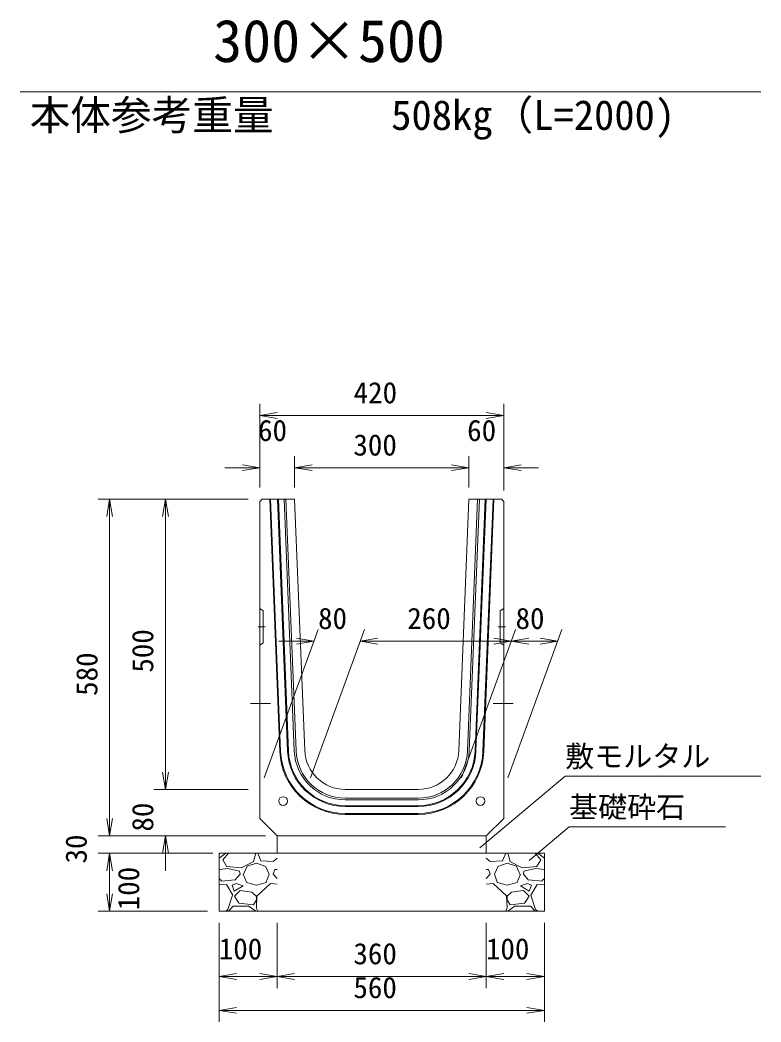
# Model space of a CAD drawing. Units: millimetres, scale not verified. Extents: x 0 to 84100, y -1845 to 57555.
# Drawn here: x 45936 to 52314, y 29337 to 37967 of the extents above; entities that cross this region are included whole.
import ezdxf
from ezdxf.enums import TextEntityAlignment as Align

# ---------------------------------------------------------------- set-up
doc = ezdxf.new("R2010")
doc.units = ezdxf.units.MM
doc.header["$LTSCALE"] = 100
doc.linetypes.add('USER1', pattern=[19, 12.7, -6.3])
for name, color, linetype in [('D-MTR-TXT(文字列）', 7, 'Continuous'), ('D-STR-TXT（文字）', 7, 'Continuous'), ('D-TTL-TXT（文字）', 7, 'Continuous')]:
    doc.layers.add(name, color=color, linetype=linetype)
for name, color, linetype, lineweight in [('D-STR-DIM（寸法）', 7, 'Continuous', 18), ('D-STR-HTXT（旗揚げ）', 7, 'Continuous', 18), ('D-STR-STR1（構造物）', 7, 'Continuous', 18), ('D-STR-STRn（構造物）', 7, 'Continuous', 18), ('D-STR（構造物外形線）', 1, 'Continuous', 18)]:
    doc.layers.add(name, color=color, linetype=linetype, lineweight=lineweight)
doc.styles.add('ＭＳ ゴシック', font='')
doc.styles.get('ＭＳ ゴシック').set_extended_font_data('MS Gothic')

msp = doc.modelspace()

# ---------------------------------------------------------------- linework, layer by layer
at = {"layer": 'D-STR-DIM（寸法）'}
for p, q in [((47999.7, 33940.2), (47999.7, 34660.7)), ((50099.7, 33940.2), (50099.7, 34660.7)), ((47999.7, 34560.7), (48149.7, 34585.7)), ((48149.7, 34535.7), (47999.7, 34560.7)), ((47999.7, 34560.7), (48149.7, 34560.7)), ((48149.7, 34560.7), (49949.7, 34560.7)), ((49949.7, 34585.7), (50099.7, 34560.7)), ((50099.7, 34560.7), (49949.7, 34535.7)), ((50099.7, 34560.7), (49949.7, 34560.7)), ((47999.7, 33940.2), (47999.7, 34210.7)), ((48299.7, 33940.2), (48299.7, 34210.7)), ((48299.7, 33940.2), (48299.7, 34210.7)), ((49799.7, 33940.2), (49799.7, 34210.7)), ((49799.7, 33940.2), (49799.7, 34210.7)), ((50099.7, 33920.2), (50099.7, 34210.7)), ((47849.7, 34110.7), (47699.7, 34110.7)), ((47849.7, 34135.7), (47999.7, 34110.7)), ((47999.7, 34110.7), (47849.7, 34085.7)), ((47999.7, 34110.7), (47849.7, 34110.7)), ((48299.7, 34110.7), (48449.7, 34135.7)), ((48299.7, 34110.7), (48449.7, 34135.7)), ((48449.7, 34085.7), (48299.7, 34110.7)), ((48299.7, 34110.7), (48449.7, 34110.7)), ((48449.7, 34085.7), (48299.7, 34110.7)), ((48299.7, 34110.7), (48449.7, 34110.7)), ((48449.7, 34110.7), (48599.7, 34110.7)), ((48449.7, 34110.7), (49649.7, 34110.7)), ((49649.7, 34110.7), (49499.7, 34110.7)), ((49649.7, 34135.7), (49799.7, 34110.7)), ((49649.7, 34135.7), (49799.7, 34110.7)), ((49799.7, 34110.7), (49649.7, 34085.7)), ((49799.7, 34110.7), (49649.7, 34110.7)), ((49799.7, 34110.7), (49649.7, 34085.7)), ((49799.7, 34110.7), (49649.7, 34110.7)), ((50099.7, 33915.2), (50099.7, 34160.7)), ((50099.7, 34110.7), (50249.7, 34135.7)), ((50249.7, 34085.7), (50099.7, 34110.7)), ((50099.7, 34110.7), (50249.7, 34110.7)), ((50249.7, 34110.7), (50399.7, 34110.7)), ((47899.7, 33840.2), (46607, 33840.2)), ((46682, 33690.2), (46707, 33840.2)), ((46707, 33840.2), (46732, 33690.2)), ((46707, 33840.2), (46707, 33690.2)), ((47899.7, 33840.2), (47087.3, 33840.2)), ((47162.3, 33690.2), (47187.3, 33840.2)), ((47187.3, 33840.2), (47212.3, 33690.2)), ((47187.3, 33840.2), (47187.3, 33690.2)), ((46707, 31090.2), (46707, 33690.2)), ((47187.3, 31490.2), (47187.3, 33690.2)), ((48036, 31440.2), (48500.7, 32716.7)), ((48436, 31440.2), (48900.7, 32716.7)), ((48436, 31440.2), (48900.7, 32716.7)), ((49736, 31440.2), (50200.7, 32716.7)), ((49736, 31440.2), (50200.7, 32716.7)), ((50136, 31440.2), (50600.7, 32716.7)), ((48314.3, 32641.7), (48464.3, 32616.7)), ((48864.3, 32616.7), (49014.3, 32641.7)), ((48864.3, 32616.7), (49014.3, 32641.7)), ((50014.3, 32641.7), (50164.3, 32616.7)), ((50164.3, 32616.7), (50314.3, 32641.7)), ((50414.3, 32641.7), (50564.3, 32616.7)), ((48314.3, 32616.7), (48164.3, 32616.7)), ((48464.3, 32616.7), (48314.3, 32591.7)), ((48464.3, 32616.7), (48314.3, 32616.7)), ((49014.3, 32591.7), (48864.3, 32616.7)), ((48864.3, 32616.7), (49014.3, 32616.7)), ((49014.3, 32591.7), (48864.3, 32616.7)), ((48864.3, 32616.7), (49014.3, 32616.7)), ((49014.3, 32616.7), (49164.3, 32616.7)), ((49014.3, 32616.7), (50014.3, 32616.7)), ((50164.3, 32616.7), (50014.3, 32591.7)), ((50164.3, 32616.7), (50014.3, 32616.7)), ((50314.3, 32591.7), (50164.3, 32616.7)), ((50164.3, 32616.7), (50314.3, 32616.7)), ((50314.3, 32616.7), (50414.3, 32616.7)), ((50564.3, 32616.7), (50414.3, 32591.7)), ((50564.3, 32616.7), (50414.3, 32616.7)), ((47187.3, 31490.2), (47187.3, 31640.2)), ((47187.3, 31340.2), (47162.3, 31490.2)), ((47187.3, 31340.2), (47162.3, 31490.2)), ((47212.3, 31490.2), (47187.3, 31340.2)), ((47187.3, 31340.2), (47187.3, 31490.2)), ((47212.3, 31490.2), (47187.3, 31340.2)), ((47187.3, 31340.2), (47187.3, 31490.2)), ((47899.7, 31340.2), (47087.3, 31340.2)), ((47899.7, 31340.2), (47087.3, 31340.2)), ((46707, 31090.2), (46707, 31240.2)), ((46707, 30940.2), (46682, 31090.2)), ((46707, 30940.2), (46682, 31090.2)), ((46732, 31090.2), (46707, 30940.2)), ((46707, 30940.2), (46707, 31090.2)), ((46732, 31090.2), (46707, 30940.2)), ((46707, 30940.2), (46707, 31090.2)), ((48049.7, 30940.2), (46607, 30940.2)), ((48049.7, 30940.2), (46607, 30940.2)), ((48049.7, 30940.2), (47087.3, 30940.2)), ((47162.3, 30790.2), (47187.3, 30940.2)), ((47187.3, 30940.2), (47212.3, 30790.2)), ((47187.3, 30940.2), (47187.3, 30790.2)), ((47549.7, 30790.2), (46607, 30790.2)), ((47594.7, 30790.2), (46607, 30790.2)), ((46682, 30640.2), (46707, 30790.2)), ((46682, 30640.2), (46707, 30790.2)), ((46707, 30790.2), (46732, 30640.2)), ((46707, 30790.2), (46707, 30640.2)), ((46707, 30790.2), (46732, 30640.2)), ((46707, 30790.2), (46707, 30640.2)), ((47187.3, 30790.2), (47187.3, 30640.2)), ((46707, 30640.2), (46707, 30490.2)), ((46707, 30640.2), (46707, 30440.2)), ((46707, 30290.2), (46682, 30440.2)), ((46732, 30440.2), (46707, 30290.2)), ((46707, 30290.2), (46707, 30440.2)), ((47549.7, 30290.2), (46607, 30290.2)), ((47649.7, 30190.2), (47649.7, 29337.3)), ((47649.7, 30190.2), (47649.7, 29629.1)), ((48149.7, 30190.2), (48149.7, 29629.1)), ((48149.7, 30190.2), (48149.7, 29629.1)), ((49949.7, 30190.2), (49949.7, 29629.1)), ((49949.7, 30190.2), (49949.7, 29629.1)), ((50449.7, 30190.2), (50449.7, 29629.1)), ((50449.7, 30190.2), (50449.7, 29337.3)), ((47649.7, 29729.1), (47799.7, 29754.1)), ((47799.7, 29704.1), (47649.7, 29729.1)), ((47649.7, 29729.1), (47799.7, 29729.1)), ((47999.7, 29729.1), (47799.7, 29729.1)), ((47999.7, 29754.1), (48149.7, 29729.1)), ((48149.7, 29729.1), (47999.7, 29704.1)), ((48149.7, 29729.1), (47999.7, 29729.1)), ((48149.7, 29729.1), (48299.7, 29754.1)), ((48299.7, 29704.1), (48149.7, 29729.1)), ((48149.7, 29729.1), (48299.7, 29729.1)), ((49799.7, 29729.1), (48299.7, 29729.1)), ((49799.7, 29754.1), (49949.7, 29729.1)), ((49949.7, 29729.1), (49799.7, 29704.1)), ((49949.7, 29729.1), (49799.7, 29729.1)), ((49949.7, 29729.1), (50099.7, 29754.1)), ((50099.7, 29704.1), (49949.7, 29729.1)), ((49949.7, 29729.1), (50099.7, 29729.1)), ((50099.7, 29729.1), (50299.7, 29729.1)), ((50299.7, 29754.1), (50449.7, 29729.1)), ((50449.7, 29729.1), (50299.7, 29704.1)), ((50449.7, 29729.1), (50299.7, 29729.1)), ((47649.7, 29437.3), (47799.7, 29462.3)), ((47799.7, 29412.3), (47649.7, 29437.3)), ((47649.7, 29437.3), (47799.7, 29437.3)), ((50299.7, 29437.3), (47799.7, 29437.3)), ((50299.7, 29462.3), (50449.7, 29437.3)), ((50449.7, 29437.3), (50299.7, 29412.3)), ((50449.7, 29437.3), (50299.7, 29437.3))]:
    msp.add_line(p, q, dxfattribs=at)
at = {"layer": 'D-STR-HTXT（旗揚げ）'}
for p, q in [((45935.5, 37349.8), (52313.8, 37349.8)), ((49894.1, 30836.7), (50628.4, 31453.7)), ((52314, 31453.7), (50628.4, 31453.7)), ((50318, 30729), (50662, 31017.3)), ((52009.4, 31017.3), (50662, 31017.3))]:
    msp.add_line(p, q, dxfattribs=at)
at = {"layer": 'D-STR-STR1（構造物）'}
for p, q in [((48029.7, 32877.7), (47999.7, 32897.7)), ((50069.7, 32877.7), (50099.7, 32897.7)), ((48029.7, 32602.7), (48029.7, 32877.7)), ((50069.7, 32602.7), (50069.7, 32877.7)), ((48029.7, 32602.7), (47999.7, 32582.7)), ((50069.7, 32602.7), (50099.7, 32582.7))]:
    msp.add_line(p, q, dxfattribs=at)
at = {"layer": 'D-STR-STR1（構造物）', "linetype": 'USER1'}
for p, q in [((48046.6, 32740.2), (47985.7, 32740.2)), ((50052.7, 32740.2), (50113.6, 32740.2)), ((47918.2, 32080.2), (48092.1, 32080.2)), ((50181.1, 32080.2), (50007.2, 32080.2))]:
    msp.add_line(p, q, dxfattribs=at)
at = {"layer": 'D-STR-STR1（構造物）'}
for centre in [(48199.7, 31240.2), (49899.7, 31240.2)]:
    msp.add_circle(centre, 37.5, dxfattribs=at)
at = {"layer": 'D-STR-STRn（構造物）'}
for p, q in [((48149.7, 30940.2), (48149.7, 30790.2)), ((49949.7, 30940.2), (49949.7, 30790.2)), ((48149.7, 30790.2), (47649.7, 30790.2)), ((47649.7, 30790.2), (47649.7, 30290.2)), ((47649.7, 30746.7), (47705.9, 30790.2)), ((47680.5, 30735), (47730.2, 30790.2)), ((47716.5, 30674.7), (47681.5, 30734.7)), ((47965.7, 30789.9), (47945.7, 30719.9)), ((47982.7, 30790.2), (48009.7, 30726.1)), ((48010.2, 30724.7), (48115.2, 30719.7)), ((48115.5, 30720.3), (48149.7, 30746.7)), ((49949.7, 30790.2), (48149.7, 30790.2)), ((49949.7, 30790.2), (50449.7, 30790.2)), ((49983.8, 30720.3), (49949.7, 30746.7)), ((50089.1, 30724.7), (49984.1, 30719.7)), ((50116.6, 30790.2), (50089.6, 30726.1)), ((50133.6, 30789.9), (50153.6, 30719.9)), ((50418.8, 30735), (50369.1, 30790.2)), ((50382.8, 30674.7), (50417.8, 30734.7)), ((50449.7, 30746.7), (50393.4, 30790.2)), ((50449.7, 30790.2), (50449.7, 30290.2)), ((47726, 30659.4), (47649.7, 30651.4)), ((47840.2, 30666), (47715.2, 30676)), ((47825.3, 30635.3), (47725.3, 30660.3)), ((47830.6, 30609.7), (47825.6, 30634.7)), ((47945.8, 30719.6), (47840.8, 30664.6)), ((47860.4, 30609.9), (47890.4, 30679.9)), ((47890.6, 30680), (47970.6, 30705)), ((47970.3, 30704.9), (48050.3, 30674.9)), ((48050.6, 30674.8), (48080.6, 30609.8)), ((48115.4, 30610.1), (48130.4, 30650.1)), ((48149.7, 30651.4), (48131, 30649.4)), ((49949.7, 30651.4), (49968.3, 30649.4)), ((49983.9, 30610.1), (49968.9, 30650.1)), ((50048.7, 30674.8), (50018.7, 30609.8)), ((50129, 30704.9), (50049, 30674.9)), ((50208.7, 30680), (50128.7, 30705)), ((50153.5, 30719.6), (50258.5, 30664.6)), ((50238.9, 30609.9), (50208.9, 30679.9)), ((50259.1, 30666), (50384.1, 30676)), ((50268.7, 30609.7), (50273.7, 30634.7)), ((50274, 30635.3), (50374, 30660.3)), ((50373.3, 30659.4), (50449.7, 30651.4)), ((47670.4, 30551.6), (47649.7, 30574.2)), ((47785.2, 30560.3), (47670.2, 30550.3)), ((47830.5, 30610), (47785.5, 30560)), ((47855.1, 30610.1), (47885.1, 30540.1)), ((48055.4, 30540.2), (48080.4, 30610.2)), ((48149.7, 30574.2), (48115.4, 30611.6)), ((49949.7, 30574.2), (49983.9, 30611.6)), ((50043.9, 30540.2), (50018.9, 30610.2)), ((50244.2, 30610.1), (50214.2, 30540.1)), ((50268.8, 30610), (50313.8, 30560)), ((50314.1, 30560.3), (50429.1, 30550.3)), ((50428.9, 30551.6), (50449.7, 30574.2)), ((47710.7, 30519.5), (47649.7, 30524.6)), ((47766.6, 30430.3), (47711.6, 30520.3)), ((47760.3, 30515), (47780.3, 30465)), ((47795.5, 30529.8), (47760.5, 30514.8)), ((47780.3, 30465.1), (47855.3, 30510.1)), ((47830.5, 30470), (47780.5, 30420)), ((47855.7, 30510.1), (47795.7, 30530.1)), ((47931.1, 30455.3), (47831.1, 30470.3)), ((47885.1, 30539.6), (47970.1, 30514.6)), ((47970.8, 30514.7), (48055.8, 30539.7)), ((48090.6, 30529.9), (47975.6, 30424.9)), ((48149.7, 30524.6), (48090.7, 30529.5)), ((49949.7, 30524.6), (50008.6, 30529.5)), ((50008.7, 30529.9), (50123.7, 30424.9)), ((50128.5, 30514.7), (50043.5, 30539.7)), ((50214.2, 30539.6), (50129.2, 30514.6)), ((50168.2, 30455.3), (50268.2, 30470.3)), ((50243.6, 30510.1), (50303.6, 30530.1)), ((50319, 30465.1), (50244, 30510.1)), ((50268.8, 30470), (50318.8, 30420)), ((50303.8, 30529.8), (50338.8, 30514.8)), ((50339, 30515), (50319, 30465)), ((50332.7, 30430.3), (50387.7, 30520.3)), ((50388.6, 30519.5), (50449.7, 30524.6)), ((47725.6, 30304.8), (47765.6, 30429.8)), ((47780.4, 30420.2), (47820.4, 30360.2)), ((47971.6, 30418.9), (47931.6, 30453.9)), ((47945.7, 30345), (47970.7, 30390)), ((47975.3, 30425.2), (47970.3, 30320.2)), ((47970.5, 30390), (47970.5, 30420)), ((50124, 30425.2), (50129, 30320.2)), ((50127.7, 30418.9), (50167.7, 30453.9)), ((50153.6, 30345), (50128.6, 30390)), ((50128.8, 30390), (50128.8, 30420)), ((50318.9, 30420.2), (50278.9, 30360.2)), ((50373.7, 30304.8), (50333.7, 30429.8)), ((47649.7, 30290.2), (50449.7, 30290.2)), ((47706, 30290.2), (47725.5, 30305.3)), ((47730.2, 30290.2), (47770.5, 30335)), ((47770.5, 30335), (47900.5, 30335)), ((47820.7, 30359.8), (47945.7, 30344.8)), ((47900.4, 30336.1), (47965.4, 30291.1)), ((47969.7, 30321.1), (47982.7, 30290.2)), ((50129.6, 30321.1), (50116.6, 30290.2)), ((50198.9, 30336.1), (50133.9, 30291.1)), ((50278.6, 30359.8), (50153.6, 30344.8)), ((50328.8, 30335), (50198.8, 30335)), ((50369.1, 30290.2), (50328.8, 30335)), ((50393.4, 30290.2), (50373.8, 30305.3))]:
    msp.add_line(p, q, dxfattribs=at)
at = {"layer": 'D-STR（構造物外形線）'}
for p, q in [((48019.7, 33840.2), (47999.7, 33820.2)), ((48299.7, 33840.2), (48019.7, 33840.2)), ((48084.5, 33840.2), (48171.4, 31667.6)), ((48092, 33840.2), (48178.9, 31667.9)), ((48152, 33840.2), (48238.8, 31670.3)), ((48159.5, 33840.2), (48246.3, 31670.6)), ((48296.3, 31672.6), (48209.6, 33840.2)), ((48311.3, 31673.2), (48224.6, 33840.2)), ((48299.7, 33840.2), (48386.2, 31676.2)), ((49799.7, 33840.2), (49713.1, 31676.2)), ((49874.7, 33840.2), (49788, 31673.2)), ((50079.7, 33840.2), (49799.7, 33840.2)), ((49889.7, 33840.2), (49803, 31672.6)), ((49853, 31670.6), (49939.8, 33840.2)), ((49860.5, 31670.3), (49947.3, 33840.2)), ((49920.4, 31667.9), (50007.3, 33840.2)), ((49927.9, 31667.6), (50014.8, 33840.2)), ((50099.7, 33820.2), (50079.7, 33840.2)), ((47999.7, 31090.2), (47999.7, 33820.2)), ((50099.7, 31090.2), (50099.7, 33820.2)), ((49363.4, 31340.2), (48735.9, 31340.2)), ((49363.4, 31265.2), (48735.9, 31265.2)), ((49363.4, 31250.2), (48735.9, 31250.2)), ((48735.9, 31200.2), (49363.4, 31200.2)), ((48735.9, 31192.7), (49363.4, 31192.7)), ((48149.7, 30940.2), (47999.7, 31090.2)), ((48735.9, 31132.7), (49363.4, 31132.7)), ((48735.9, 31125.2), (49363.4, 31125.2)), ((49949.7, 30940.2), (50099.7, 31090.2)), ((49949.7, 30940.2), (48149.7, 30940.2))]:
    msp.add_line(p, q, dxfattribs=at)
for centre, radius, start, end in [((48735.9, 31690.2), 497.5, 182.29061, 270), ((48735.9, 31690.2), 490, 182.29061, 270), ((48735.9, 31690.2), 440, 182.29061, 270), ((48735.9, 31690.2), 425, 182.29061, 270), ((48735.9, 31690.2), 350, 182.29061, 270), ((49363.4, 31690.2), 350, 270, 357.70939), ((49363.4, 31690.2), 425, 270, 357.70939), ((49363.4, 31690.2), 440, 270, 357.70939), ((49363.4, 31690.2), 490, 270, 357.70939), ((49363.4, 31690.2), 497.5, 270, 357.70939), ((48735.9, 31690.2), 565, 182.29061, 270), ((48735.9, 31690.2), 557.5, 182.29061, 270), ((49363.4, 31690.2), 557.5, 270, 357.70939), ((49363.4, 31690.2), 565, 270, 357.70939)]:
    msp.add_arc(centre, radius, start, end, dxfattribs=at)

# ---------------------------------------------------------------- texts
at = {"layer": 'D-MTR-TXT(文字列）', "style": 'ＭＳ ゴシック'}
for s, p in [('本体参考重量', (46018.5, 36943.2)), ('508kg（L=2000)', (49130.5, 36943.2))]:
    msp.add_text(s, height=256.6, dxfattribs=at).set_placement(p, align=Align.BOTTOM_LEFT)
at = {"layer": 'D-STR-DIM（寸法）', "style": 'ＭＳ ゴシック'}
for s, p in [('420', (48807.3, 34610.7)), ('60', (47984.7, 34285.7)), ('60', (49784.7, 34285.7)), ('300', (48805.4, 34160.7)), ('80', (48501.2, 32666.7)), ('260', (49269.4, 32666.7)), ('80', (50201.2, 32666.7)), ('100', (47646.5, 29820.5)), ('100', (49946.5, 29820.5)), ('360', (48805.4, 29779.1)), ('560', (48805.4, 29487.3))]:
    msp.add_text(s, height=183.3, dxfattribs=at).set_placement(p, align=Align.BOTTOM_LEFT)
for s, p in [('500', (47137.3, 32345.9)), ('580', (46657, 32145.9)), ('80', (47137.3, 30977.1)), ('30', (46564.7, 30702.1)), ('100', (47016.1, 30299.3))]:
    msp.add_text(s, height=183.3, rotation=90, dxfattribs=at).set_placement(p, align=Align.BOTTOM_LEFT)
at = {"layer": 'D-STR-TXT（文字）', "style": 'ＭＳ ゴシック'}
for s, p in [('敷モルタル', (50628.4, 31478.9)), ('基礎砕石', (50662, 31042.5))]:
    msp.add_text(s, height=183.3, dxfattribs=at).set_placement(p, align=Align.BOTTOM_LEFT)
at = {"layer": 'D-TTL-TXT（文字）', "style": 'ＭＳ ゴシック'}
msp.add_text('300×500', height=366.6, dxfattribs=at).set_placement((47598.1, 37494.7), align=Align.BOTTOM_LEFT)

doc.saveas('drawing.dxf')
